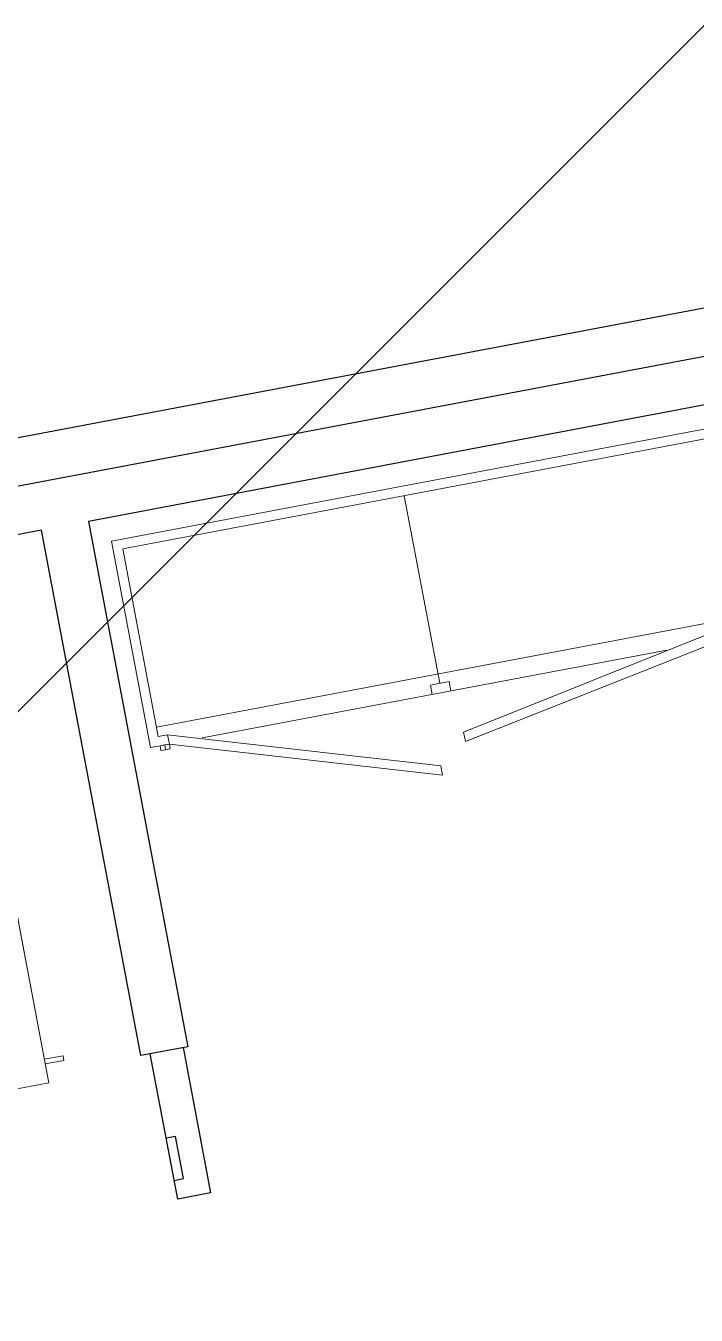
# Model space of a CAD drawing. Extents: x 407440 to 411585, y 6041728 to 6045069.
# Drawn here: x 410355.07 to 410363.13, y 6044227.86 to 6044243.36 of the extents above; entities that cross this region are included whole.
import ezdxf

# ---------------------------------------------------------------- set-up
doc = ezdxf.new("R2010")
doc.units = 0
doc.header["$LTSCALE"] = 5
doc.linetypes.add('foc-TIELINE', pattern=[1.875, 1.25, -0.625])
doc.layers.add('P-PROPOSED-EXISTING-H', color=59, linetype='Continuous')
doc.layers.add('T-TIE', color=201, linetype='foc-TIELINE')

# ---------------------------------------------------------------- blocks, each defined once
blk = doc.blocks.new('P-RIG-877')
at = {"layer": 'T-TIE', "linetype": 'ByBlock', "lineweight": 25}
for points in [[(3.2261, -24.2129), (3.1113, -24.2129), (3.1113, -19.4254), (2.5143, -19.4254), (2.5143, -19.1499), (2.5143, -19.3106), (3.2261, -19.3106), (3.2261, -33.0186), (1.791, -33.0186)], [(6.8884, -20.7457), (6.8884, -19.3106), (3.2261, -19.3106), (3.2261, -33.0186), (4.2364, -33.0186)], [(3.2261, -24.3851), (3.3409, -24.3851), (3.3409, -27.1864), (4.6267, -27.1864), (4.6267, -27.3012), (3.3409, -27.3012), (3.3409, -32.9038), (4.1905, -32.9038), (4.1905, -33.0186), (5.0286, -33.3286), (5.0171, -33.3286), (5.0286, -33.3286)], [(0.9873, -33.3286), (0.9988, -33.3286), (1.8369, -33.0186), (1.8369, -32.8923), (3.0998, -32.8923), (3.1113, -27.6112), (1.8025, -27.6112), (1.8025, -27.4963), (3.1113, -27.4963), (3.1113, -25.3609), (3.2261, -25.3609)], [(4.6267, -27.1978), (4.9826, -27.1978), (4.9826, -27.2782), (4.6267, -27.2782)], [(4.9367, -27.2782), (4.9367, -27.2553), (4.8334, -27.2553), (4.8334, -27.2782)]]:
    blk.add_lwpolyline(points, dxfattribs=at)
at = {"layer": 'T-TIE', "linetype": 'ByBlock', "lineweight": 18}
for points in [[(3.3983, -24.9706), (3.3983, -27.1404), (3.9034, -27.1404), (3.9034, -27.0945), (3.8805, -27.0945), (3.8805, -27.1175), (3.4213, -27.1175), (3.4213, -24.9935), (3.8805, -24.9935), (3.8805, -25.005), (3.9034, -25.005), (3.9034, -24.9706)], [(3.8575, -24.9935), (3.8575, -27.1175)], [(3.9034, -27.0142), (3.9034, -25.8776)], [(3.9034, -26.4516), (3.8805, -26.4516), (3.8805, -26.4057), (3.9034, -26.4057)], [(3.8805, -26.4286), (3.4213, -26.4286)], [(4.5923, -27.5308), (4.5923, -27.4849), (4.6038, -27.4849), (4.6038, -27.5308)], [(4.6497, -30.4354), (4.6497, -27.5308), (3.8805, -27.5308), (3.9494, -27.5308), (4.6497, -27.5308), (4.6497, -28.2082), (4.5464, -28.2082), (4.5464, -28.2426), (4.5464, -28.6903), (4.6497, -28.6903), (4.6497, -28.2426), (4.6497, -28.2082)], [(3.892, -27.5308), (4.6497, -27.5308), (4.6497, -30.4354), (4.0297, -30.4354)]]:
    blk.add_lwpolyline(points, dxfattribs=at)
for points in [[(4.0068, -26.3942), (4.0297, -26.3942), (3.9034, -25.7398), (3.8805, -25.7513)], [(3.8805, -27.0945), (3.9034, -27.0945), (4.0986, -26.4631), (4.0757, -26.4631)], [(3.9034, -27.106), (3.9149, -27.106), (3.9149, -27.0945), (3.9034, -27.0945)], [(3.9034, -27.106), (3.9034, -27.1175), (3.9149, -27.1175), (3.9149, -27.106)]]:
    blk.add_lwpolyline(points, close=True, dxfattribs=at)

msp = doc.modelspace()

# ---------------------------------------------------------------- hatches: boundary and pattern name
at = {"layer": 'P-PROPOSED-EXISTING-H'}
h = msp.add_hatch(dxfattribs=at)
h.set_pattern_fill('ANSI31', color=256, scale=3.498392, style=0)
h.set_pattern_definition([(45, (-102.852, 2739.382), (-7.854113246, 7.854113246), [])])
edge = h.paths.add_edge_path()
edge.add_line((410849.565, 6043843.767), (410381.581, 6043755.258))
edge.add_line((410381.581, 6043755.258), (409934.712, 6043670.743))
edge.add_line((409934.712, 6043670.743), (409814.106, 6044308.44))
edge.add_line((409814.106, 6044308.44), (410263.945, 6044377.375))
edge.add_line((410263.945, 6044377.375), (410794.85, 6044458.734))
edge.add_line((410794.85, 6044458.734), (411169.273, 6044565.411))
edge.add_line((411169.273, 6044565.411), (411290.002, 6043927.065))
edge.add_line((411290.002, 6043927.065), (411039.067, 6043879.607))
edge.add_arc((410922.403, 6043977.554), 152.33, 241.43508, 319.98432, ccw=False)

# ---------------------------------------------------------------- block references
at = {"layer": 'T-TIE', "linetype": 'ByBlock', "xscale": 4.999999999955019, "yscale": 4.999999999955019, "zscale": 4.999999999955019, "rotation": 280.7096999997605}
msp.add_blockref('P-RIG-877', (410486.28, 6044279.077), dxfattribs=at)

doc.saveas('drawing.dxf')
